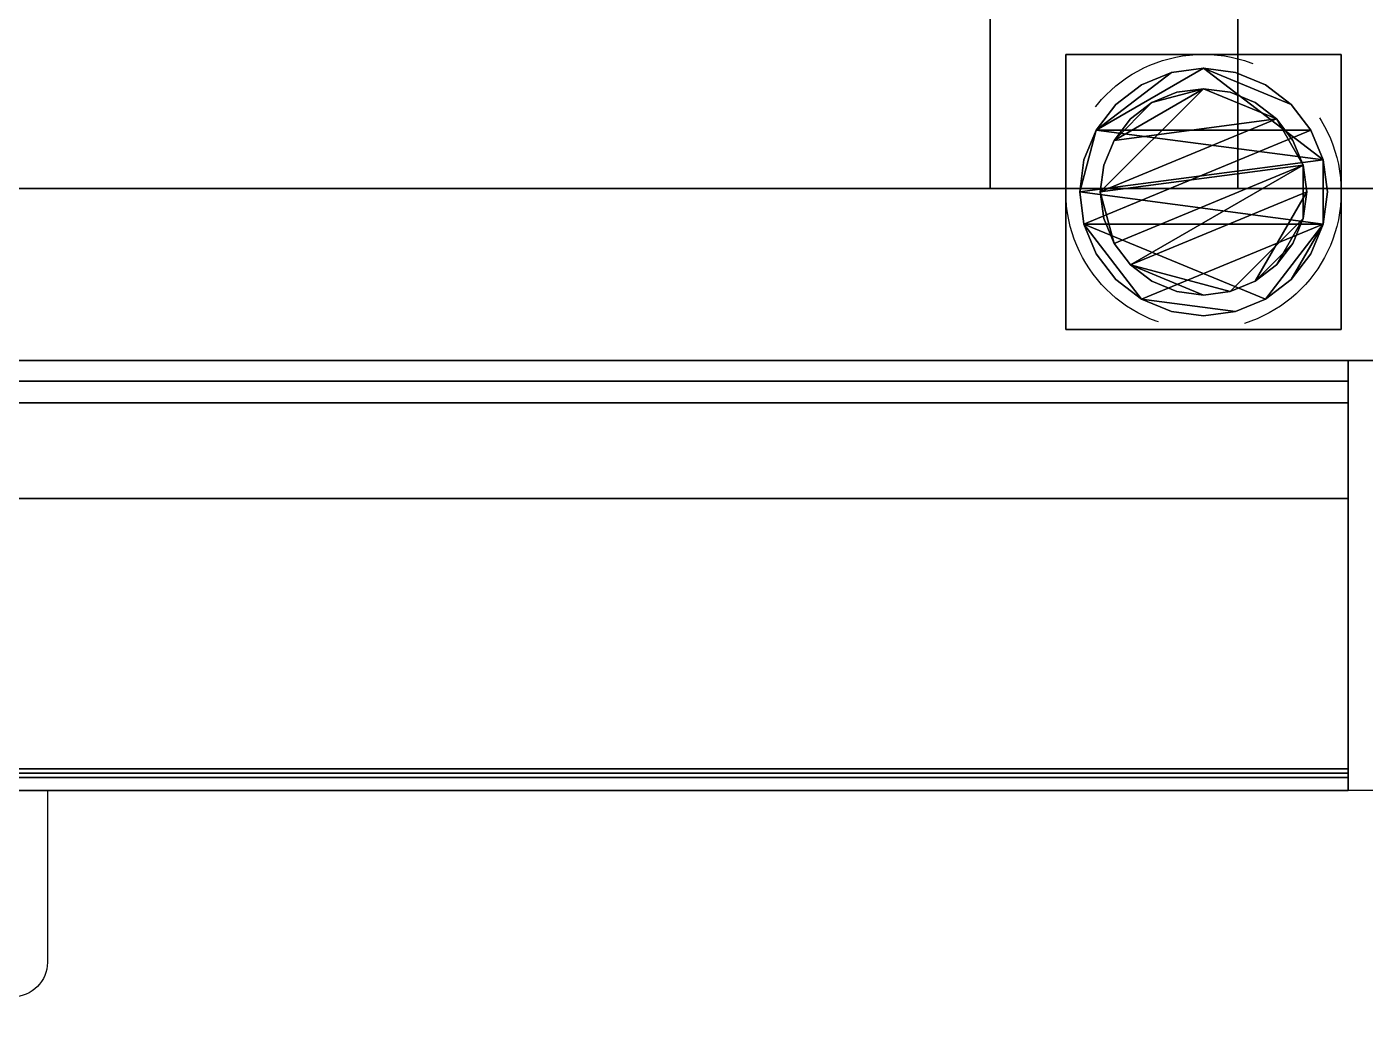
# Model space of a CAD drawing. Header units: millimetres. Extents: x -75 to 3610, y -1375 to 0.
# Drawn here: x 2553 to 2747.5, y -879 to -734 of the extents above; entities that cross this region are included whole.
import ezdxf

# ---------------------------------------------------------------- set-up
doc = ezdxf.new("R2010")
doc.units = ezdxf.units.MM
doc.linetypes.add('NASCOSTA', pattern=[0.381, 0.254, -0.127])
for name, color, linetype in [('IQ_200_2D', 1, 'Continuous'), ('IQ_200_3D', 1, 'Continuous'), ('IQ_204_2D', 7, 'Continuous'), ('IQ_204_3D', 7, 'Continuous')]:
    doc.layers.add(name, color=color, linetype=linetype)
doc.layers.add('IQ_INS_3D', color=3, linetype='Continuous', lineweight=25, plot=False)

msp = doc.modelspace()

# ---------------------------------------------------------------- linework, layer by layer
at = {"layer": 'IQ_200_2D'}
msp.add_lwpolyline([(80, -50), (3310, -50), (3310, -845), (2103, -845), (2103, -879), (1617, -879), (1617, -845), (80, -845), (80, -50)], dxfattribs=at)
at = {"layer": 'IQ_200_2D', "color": 7}
msp.add_lwpolyline([(2297, -845), (2556, -845), (2556, -870, -0.414214), (2551, -875), (2302, -875, -0.414214), (2297, -870)], format="xyb", close=True, dxfattribs=at)
at = {"layer": 'IQ_200_3D'}
for points in [[(3305, -50, 1785), (970, -50, 1785), (970, -782.5, 1785), (3305, -782.5, 1785)], [(3305, -757.5, 1443), (85, -757.5, 1443), (85, -117.5, 1443), (3305, -117.5, 1443)], [(3305, -117.5, 708), (85, -117.5, 708), (85, -757.5, 708), (3305, -757.5, 708)], [(3305, -782.5, 150), (85, -782.5, 150), (85, -117.5, 150), (3305, -117.5, 150)], [(3305, -757.5, 708), (85, -757.5, 708), (85, -757.5, 1443), (3305, -757.5, 1443)], [(3305, -782.5, 1785), (85, -782.5, 1785), (85, -782.5, 150), (3305, -782.5, 150)], [(2745, -782.5, 758.13), (2095, -782.5, 758.13), (2095, -841.85, 774.03), (2745, -841.85, 774.03)], [(2745, -842.5, 188), (2095, -842.5, 188), (2095, -782.5, 188), (2745, -782.5, 188)], [(2745, -785.5, 1493), (2095, -785.5, 1493), (2095, -802.58, 1493), (2745, -802.58, 1493)], [(2745, -785.5, 763.62), (2095, -785.5, 763.62), (2095, -785.5, 1493), (2745, -785.5, 1493)], [(2745, -843.15, 775.81), (2095, -843.15, 775.81), (2095, -788.65, 761.21), (2745, -788.65, 761.21)], [(2745, -802.58, 1493), (2095, -802.58, 1493), (2095, -845, 1463.41), (2745, -845, 1463.41)], [(2745, -845, 771.62), (2095, -845, 771.62), (2095, -845, 190.5), (2745, -845, 190.5)], [(2745, -845, 1463.41), (2095, -845, 1463.41), (2095, -845, 778.22), (2745, -845, 778.22)]]:
    msp.add_3dface(points, dxfattribs=at)
for points, invisible_edges in [([(2745, -842.5, 188), (2745, -782.5, 188), (2745, -845, 190.5), (2745, -844.91, 189.85)], 10), ([(2745, -782.5, 188), (2745, -782.5, 758.13), (2745, -845, 190.5)], 14), ([(2745, -782.5, 758.13), (2745, -841.85, 774.03), (2745, -845, 771.62), (2745, -845, 190.5)], 10), ([(2745, -785.57, 763.05), (2095, -785.57, 763.05), (2095, -785.5, 763.62), (2745, -785.5, 763.62)], 1), ([(2745, -785.76, 762.52), (2095, -785.76, 762.52), (2095, -785.57, 763.05), (2745, -785.57, 763.05)], 5), ([(2745, -786.07, 762.04), (2095, -786.07, 762.04), (2095, -785.76, 762.52), (2745, -785.76, 762.52)], 5), ([(2745, -785.5, 1493), (2745, -802.58, 1493), (2745, -845, 1463.41), (2745, -785.5, 763.62)], 4), ([(2745, -785.5, 763.62), (2745, -788.08, 761.12), (2745, -786.48, 761.64), (2745, -785.57, 763.05)], 7), ([(2745, -785.5, 763.62), (2745, -845, 1463.41), (2745, -845, 778.22), (2745, -843.15, 775.81)], 13), ([(2745, -788.65, 761.21), (2745, -788.08, 761.12), (2745, -785.5, 763.62), (2745, -843.15, 775.81)], 6), ([(2745, -785.76, 762.52), (2745, -785.57, 763.05), (2745, -786.48, 761.64), (2745, -786.07, 762.04)], 2), ([(2095, -786.07, 762.04), (2745, -786.07, 762.04), (2745, -786.48, 761.64), (2095, -786.48, 761.64)], 5), ([(2745, -786.97, 761.34), (2095, -786.97, 761.34), (2095, -786.48, 761.64), (2745, -786.48, 761.64)], 5), ([(2745, -787.51, 761.17), (2095, -787.51, 761.17), (2095, -786.97, 761.34), (2745, -786.97, 761.34)], 5), ([(2745, -788.08, 761.12), (2095, -788.08, 761.12), (2095, -787.51, 761.17), (2745, -787.51, 761.17)], 5), ([(2745, -786.97, 761.34), (2745, -786.48, 761.64), (2745, -788.08, 761.12), (2745, -787.51, 761.17)], 2), ([(2745, -788.65, 761.21), (2095, -788.65, 761.21), (2095, -788.08, 761.12), (2745, -788.08, 761.12)], 4), ([(2745, -841.85, 774.03), (2095, -841.85, 774.03), (2095, -842.5, 774.12), (2745, -842.5, 774.12)], 4), ([(2745, -841.85, 774.03), (2745, -842.5, 774.12), (2745, -843.15, 774.03), (2745, -843.75, 773.79)], 8), ([(2745, -843.75, 773.79), (2745, -844.27, 773.39), (2745, -845, 771.62), (2745, -841.85, 774.03)], 14), ([(2745, -843.15, 188.09), (2095, -843.15, 188.09), (2095, -842.5, 188), (2745, -842.5, 188)], 1), ([(2745, -842.5, 774.12), (2095, -842.5, 774.12), (2095, -843.15, 774.03), (2745, -843.15, 774.03)], 5), ([(2745, -843.75, 188.33), (2095, -843.75, 188.33), (2095, -843.15, 188.09), (2745, -843.15, 188.09)], 5), ([(2745, -843.15, 774.03), (2095, -843.15, 774.03), (2095, -843.75, 773.79), (2745, -843.75, 773.79)], 5), ([(2745, -843.75, 776.06), (2095, -843.75, 776.06), (2095, -843.15, 775.81), (2745, -843.15, 775.81)], 1), ([(2095, -843.75, 188.33), (2745, -843.75, 188.33), (2745, -844.27, 188.73), (2095, -844.27, 188.73)], 5), ([(2745, -843.75, 773.79), (2095, -843.75, 773.79), (2095, -844.27, 773.39), (2745, -844.27, 773.39)], 5), ([(2745, -844.27, 776.46), (2095, -844.27, 776.46), (2095, -843.75, 776.06), (2745, -843.75, 776.06)], 5), ([(2745, -842.5, 188), (2745, -844.91, 189.85), (2745, -844.67, 189.25), (2745, -844.27, 188.73)], 9), ([(2745, -843.15, 188.09), (2745, -842.5, 188), (2745, -844.27, 188.73), (2745, -843.75, 188.33)], 2), ([(2745, -845, 778.22), (2745, -843.75, 776.06), (2745, -843.15, 775.81)], 13), ([(2745, -843.75, 776.06), (2745, -845, 778.22), (2745, -844.91, 777.58), (2745, -844.27, 776.46)], 5), ([(2745, -844.67, 189.25), (2095, -844.67, 189.25), (2095, -844.27, 188.73), (2745, -844.27, 188.73)], 5), ([(2745, -844.27, 773.39), (2095, -844.27, 773.39), (2095, -844.67, 772.87), (2745, -844.67, 772.87)], 5), ([(2745, -844.67, 776.97), (2095, -844.67, 776.97), (2095, -844.27, 776.46), (2745, -844.27, 776.46)], 5), ([(2745, -844.91, 189.85), (2095, -844.91, 189.85), (2095, -844.67, 189.25), (2745, -844.67, 189.25)], 5), ([(2745, -844.67, 772.87), (2095, -844.67, 772.87), (2095, -844.91, 772.27), (2745, -844.91, 772.27)], 5), ([(2745, -844.91, 777.58), (2095, -844.91, 777.58), (2095, -844.67, 776.97), (2745, -844.67, 776.97)], 5), ([(2745, -845, 190.5), (2095, -845, 190.5), (2095, -844.91, 189.85), (2745, -844.91, 189.85)], 4), ([(2745, -844.91, 772.27), (2095, -844.91, 772.27), (2095, -845, 771.62), (2745, -845, 771.62)], 1), ([(2745, -845, 778.22), (2095, -845, 778.22), (2095, -844.91, 777.58), (2745, -844.91, 777.58)], 4), ([(2745, -844.67, 772.87), (2745, -844.91, 772.27), (2745, -845, 771.62), (2745, -844.27, 773.39)], 4), ([(2745, -844.67, 776.97), (2745, -844.27, 776.46), (2745, -844.91, 777.58)], 2)]:
    msp.add_3dface(points, dxfattribs=dict(at, invisible_edges=invisible_edges))
at = {"layer": 'IQ_204_2D'}
msp.add_line((80, -782.5), (3310, -782.5), dxfattribs=at)
at = {"layer": 'IQ_INS_3D', "linetype": 'NASCOSTA', "ltscale": 100}
msp.add_circle((2724, -758), 20, dxfattribs=at)

# ---------------------------------------------------------------- meshes
at = {"layer": 'IQ_204_3D'}
mesh = msp.add_polyface(dxfattribs=at)
corners = [(2693, -757.5, 956.99), (2693, -709.44, 929.24), (2693, -709.44, 927.94), (2693, -711.74, 928.38), (2693, -714.08, 928.27), (2693, -716.33, 927.62), (2693, -718.36, 926.46), (2693, -720.07, 924.87), (2693, -721.37, 922.92), (2693, -722.17, 920.72), (2693, -722.44, 918.4), (2693, -722.17, 916.08), (2693, -721.37, 913.88), (2693, -720.07, 911.93), (2693, -718.36, 910.34), (2693, -716.33, 909.18), (2693, -714.08, 908.53), (2693, -711.74, 908.42), (2693, -709.44, 908.86), (2693, -709.44, 907.55), (2693, -757.5, 879.81), (2693, -137.5, 956.99), (2693, -117.5, 956.99), (2693, -117.5, 879.81), (2693, -137.5, 879.81), (2693, -185.56, 907.55), (2693, -185.56, 908.86), (2693, -183.26, 908.42), (2693, -180.92, 908.53), (2693, -178.67, 909.18), (2693, -176.64, 910.34), (2693, -174.93, 911.93), (2693, -173.63, 913.88), (2693, -172.83, 916.08), (2693, -172.56, 918.4), (2693, -172.83, 920.72), (2693, -173.63, 922.92), (2693, -174.93, 924.87), (2693, -176.64, 926.46), (2693, -178.67, 927.62), (2693, -180.92, 928.27), (2693, -183.26, 928.38), (2693, -185.56, 927.94), (2693, -185.56, 929.24)]
mesh.append_faces([[corners[k] for k in face] for face in [(3, 1, 2), (43, 41, 42), (24, 21, 22, 23)]], dxfattribs={"vtx0": -1})
mesh.append_faces([[corners[k] for k in face] for face in [(7, 0, 6), (9, 0, 8), (39, 21, 38), (32, 24, 31), (31, 24, 30)]], dxfattribs={"vtx0": -1, "vtx1": -1})
mesh.append_faces([[corners[k] for k in face] for face in [(0, 7, 8), (4, 0, 1, 3), (20, 11, 12), (25, 27, 28, 24), (24, 33, 34)]], dxfattribs={"vtx0": -1, "vtx2": -1})
mesh.append_faces([[corners[k] for k in face] for face in [(26, 27, 25)]], dxfattribs={"vtx1": -1})
mesh.append_faces([[corners[k] for k in face] for face in [(5, 6, 0), (4, 5, 0), (9, 10, 0), (13, 14, 20), (12, 13, 20), (15, 16, 20), (14, 15, 20), (39, 40, 21), (37, 38, 21), (36, 37, 21), (32, 33, 24), (35, 36, 21), (29, 30, 24), (28, 29, 24)]], dxfattribs={"vtx1": -1, "vtx2": -1})
mesh.append_faces([[corners[k] for k in face] for face in [(34, 35, 21, 24)]], dxfattribs={"vtx1": -1, "vtx2": -1, "vtx3": -1})
mesh.append_faces([[corners[k] for k in face] for face in [(10, 11, 20, 0), (16, 17, 19, 20), (40, 41, 43, 21)]], dxfattribs={"vtx1": -1, "vtx3": -1})
mesh.append_faces([[corners[k] for k in face] for face in [(17, 18, 19)]], dxfattribs={"vtx2": -1})
mesh = msp.add_polyface(dxfattribs=at)
corners = [(2729, -757.5, 956.99), (2729, -757.5, 879.81), (2729, -709.44, 907.55), (2729, -709.44, 908.86), (2729, -707.15, 909.92), (2729, -705.2, 911.51), (2729, -703.7, 913.55), (2729, -702.76, 915.89), (2729, -702.44, 918.4), (2729, -702.76, 920.91), (2729, -703.7, 923.25), (2729, -705.2, 925.29), (2729, -707.15, 926.88), (2729, -709.44, 927.94), (2729, -709.44, 929.24), (2729, -137.5, 956.99), (2729, -185.56, 929.24), (2729, -185.56, 927.94), (2729, -187.85, 926.88), (2729, -189.81, 925.29), (2729, -191.3, 923.25), (2729, -192.24, 920.91), (2729, -192.56, 918.4), (2729, -192.24, 915.89), (2729, -191.3, 913.55), (2729, -189.81, 911.51), (2729, -187.85, 909.92), (2729, -185.56, 908.86), (2729, -185.56, 907.55), (2729, -137.5, 879.81), (2729, -117.5, 879.81), (2729, -117.5, 956.99)]
mesh.append_faces([[corners[k] for k in face] for face in [(18, 26, 17)]], dxfattribs={"vtx0": -1, "vtx1": -1})
mesh.append_faces([[corners[k] for k in face] for face in [(27, 15, 17, 26)]], dxfattribs={"vtx0": -1, "vtx1": -1, "vtx2": -1})
mesh.append_faces([[corners[k] for k in face] for face in [(13, 3, 4, 12)]], dxfattribs={"vtx0": -1, "vtx2": -1})
mesh.append_faces([[corners[k] for k in face] for face in [(16, 17, 15)]], dxfattribs={"vtx1": -1})
mesh.append_faces([[corners[k] for k in face] for face in [(4, 5, 12), (23, 24, 20)]], dxfattribs={"vtx1": -1, "vtx2": -1})
mesh.append_faces([[corners[k] for k in face] for face in [(6, 7, 10, 11), (5, 6, 11, 12), (25, 26, 18, 19), (24, 25, 19, 20)]], dxfattribs={"vtx1": -1, "vtx3": -1})
mesh.append_faces([[corners[k] for k in face] for face in [(1, 2, 3, 0), (21, 22, 23, 20)]], dxfattribs={"vtx2": -1})
mesh.append_faces([[corners[k] for k in face] for face in [(13, 14, 0, 3), (27, 28, 29, 15)]], dxfattribs={"vtx2": -1, "vtx3": -1})
mesh.append_faces([[corners[k] for k in face] for face in [(7, 8, 9, 10), (29, 30, 31, 15)]], dxfattribs={"vtx3": -1})
mesh = msp.add_polyface(dxfattribs=at)
corners = [(2693, -757.5, 956.99), (2729, -757.5, 956.99), (2729, -709.44, 929.24), (2693, -709.44, 929.24)]
mesh.append_faces([[corners[k] for k in face] for face in [(0, 1, 2, 3)]])
mesh = msp.add_polyface(dxfattribs=at)
corners = [(2693, -709.44, 907.55), (2729, -709.44, 907.55), (2729, -757.5, 879.81), (2693, -757.5, 879.81)]
mesh.append_faces([[corners[k] for k in face] for face in [(0, 1, 2, 3)]])
mesh = msp.add_polyface(dxfattribs=at)
corners = [(2744, -778, 60), (2704, -778, 60), (2704, -738, 60), (2744, -738, 60)]
mesh.append_faces([[corners[k] for k in face] for face in [(0, 1, 2, 3)]])
mesh = msp.add_polyface(dxfattribs=at)
corners = [(2744, -738, 150), (2744, -738, 60), (2704, -738, 60), (2704, -738, 150)]
mesh.append_faces([[corners[k] for k in face] for face in [(0, 1, 2, 3)]])
mesh = msp.add_polyface(dxfattribs=at)
corners = [(2704, -738, 150), (2704, -738, 60), (2704, -778, 60), (2704, -778, 150)]
mesh.append_faces([[corners[k] for k in face] for face in [(0, 1, 2, 3)]])
mesh = msp.add_polyface(dxfattribs=at)
corners = [(2744, -778, 150), (2744, -778, 60), (2744, -738, 60), (2744, -738, 150)]
mesh.append_faces([[corners[k] for k in face] for face in [(0, 1, 2, 3)]])
mesh = msp.add_polyface(dxfattribs=at)
corners = [(2706, -758, 5), (2706.61, -762.66, 5), (2708.41, -767, 5), (2711.27, -770.73, 5), (2715, -773.59, 5), (2719.34, -775.39, 5), (2724, -776, 5), (2728.65, -775.39, 5), (2733, -773.59, 5), (2736.72, -770.73, 5), (2739.58, -767, 5), (2741.38, -762.66, 5), (2742, -758, 5), (2741.38, -753.34, 5), (2739.58, -749, 5), (2736.72, -745.27, 5), (2733, -742.41, 5), (2728.65, -740.61, 5), (2724, -740, 5), (2719.34, -740.61, 5), (2715, -742.41, 5), (2711.27, -745.27, 5), (2708.41, -749, 5), (2706.61, -753.34, 5)]
mesh.append_faces([[corners[k] for k in face] for face in [(11, 8, 9, 10)]], dxfattribs={"vtx0": -1})
mesh.append_faces([[corners[k] for k in face] for face in [(4, 7, 8, 11), (11, 0, 1, 4), (13, 18, 19, 22)]], dxfattribs={"vtx0": -1, "vtx2": -1, "vtx3": -1})
mesh.append_faces([[corners[k] for k in face] for face in [(0, 11, 12, 13)]], dxfattribs={"vtx0": -1, "vtx3": -1})
mesh.append_faces([[corners[k] for k in face] for face in [(2, 3, 4, 1), (16, 17, 18, 15)]], dxfattribs={"vtx2": -1})
mesh.append_faces([[corners[k] for k in face] for face in [(13, 14, 15, 18), (22, 23, 0, 13)]], dxfattribs={"vtx2": -1, "vtx3": -1})
mesh.append_faces([[corners[k] for k in face] for face in [(4, 5, 6, 7), (19, 20, 21, 22)]], dxfattribs={"vtx3": -1})
mesh = msp.add_polyface(dxfattribs=at)
corners = [(2706, -758), (2706.61, -753.34), (2708.41, -749), (2711.27, -745.27), (2715, -742.41), (2719.34, -740.61), (2724, -740), (2728.65, -740.61), (2733, -742.41), (2736.72, -745.27), (2739.58, -749), (2741.38, -753.34), (2742, -758), (2741.38, -762.66), (2739.58, -767), (2736.72, -770.73), (2733, -773.59), (2728.65, -775.39), (2724, -776), (2719.34, -775.39), (2715, -773.59), (2711.27, -770.73), (2708.41, -767), (2706.61, -762.66)]
mesh.append_faces([[corners[k] for k in face] for face in [(2, 0, 1), (15, 13, 14), (13, 11, 12)]], dxfattribs={"vtx0": -1})
mesh.append_faces([[corners[k] for k in face] for face in [(16, 23, 13, 15)]], dxfattribs={"vtx0": -1, "vtx1": -1, "vtx2": -1})
mesh.append_faces([[corners[k] for k in face] for face in [(2, 10, 23, 0)]], dxfattribs={"vtx0": -1, "vtx1": -1, "vtx3": -1})
mesh.append_faces([[corners[k] for k in face] for face in [(2, 5, 6)]], dxfattribs={"vtx0": -1, "vtx2": -1})
mesh.append_faces([[corners[k] for k in face] for face in [(23, 10, 11, 13), (23, 16, 17, 20)]], dxfattribs={"vtx0": -1, "vtx2": -1, "vtx3": -1})
mesh.append_faces([[corners[k] for k in face] for face in [(9, 10, 2, 6)]], dxfattribs={"vtx1": -1, "vtx2": -1, "vtx3": -1})
mesh.append_faces([[corners[k] for k in face] for face in [(3, 4, 5, 2), (18, 19, 20, 17)]], dxfattribs={"vtx2": -1})
mesh.append_faces([[corners[k] for k in face] for face in [(6, 7, 8, 9), (20, 21, 22, 23)]], dxfattribs={"vtx3": -1})
mesh = msp.add_polyface(dxfattribs=at)
corners = [(2706, -758, 5), (2706.61, -753.34, 5), (2708.41, -749, 5), (2711.27, -745.27, 5), (2715, -742.41, 5), (2719.34, -740.61, 5), (2724, -740, 5), (2728.65, -740.61, 5), (2733, -742.41, 5), (2736.72, -745.27, 5), (2739.58, -749, 5), (2741.38, -753.34, 5), (2742, -758, 5), (2742, -758), (2741.38, -753.34), (2739.58, -749), (2736.72, -745.27), (2733, -742.41), (2728.65, -740.61), (2724, -740), (2719.34, -740.61), (2715, -742.41), (2711.27, -745.27), (2708.41, -749), (2706.61, -753.34), (2706, -758)]
mesh.append_faces([[corners[k] for k in face] for face in [(13, 14, 11, 12), (0, 1, 24, 25)]], dxfattribs={"vtx1": -1})
mesh.append_faces([[corners[k] for k in face] for face in [(14, 15, 10, 11), (16, 17, 8, 9), (15, 16, 9, 10), (17, 18, 7, 8), (6, 7, 18, 19), (19, 20, 5, 6), (20, 21, 4, 5), (22, 23, 2, 3), (21, 22, 3, 4), (23, 24, 1, 2)]], dxfattribs={"vtx1": -1, "vtx3": -1})
mesh = msp.add_polyface(dxfattribs=at)
corners = [(2709, -758, 60), (2709.51, -761.88, 60), (2711.01, -765.5, 60), (2713.39, -768.61, 60), (2716.5, -770.99, 60), (2720.11, -772.49, 60), (2724, -773, 60), (2727.88, -772.49, 60), (2731.5, -770.99, 60), (2734.6, -768.61, 60), (2736.99, -765.5, 60), (2738.49, -761.88, 60), (2739, -758, 60), (2738.49, -754.12, 60), (2736.99, -750.5, 60), (2734.6, -747.39, 60), (2731.5, -745.01, 60), (2727.88, -743.51, 60), (2724, -743, 60), (2720.11, -743.51, 60), (2716.5, -745.01, 60), (2713.39, -747.39, 60), (2711.01, -750.5, 60), (2709.51, -754.12, 60)]
mesh.append_faces([[corners[k] for k in face] for face in [(10, 8, 9), (22, 20, 21)]], dxfattribs={"vtx0": -1})
mesh.append_faces([[corners[k] for k in face] for face in [(7, 3, 6)]], dxfattribs={"vtx0": -1, "vtx1": -1})
mesh.append_faces([[corners[k] for k in face] for face in [(22, 15, 18, 20)]], dxfattribs={"vtx0": -1, "vtx1": -1, "vtx2": -1, "vtx3": -1})
mesh.append_faces([[corners[k] for k in face] for face in [(13, 2, 3, 12)]], dxfattribs={"vtx0": -1, "vtx2": -1})
mesh.append_faces([[corners[k] for k in face] for face in [(3, 7, 8, 12)]], dxfattribs={"vtx0": -1, "vtx2": -1, "vtx3": -1})
mesh.append_faces([[corners[k] for k in face] for face in [(17, 18, 15, 16), (19, 20, 18)]], dxfattribs={"vtx1": -1})
mesh.append_faces([[corners[k] for k in face] for face in [(11, 12, 8, 10)]], dxfattribs={"vtx1": -1, "vtx2": -1})
mesh.append_faces([[corners[k] for k in face] for face in [(4, 5, 6, 3)]], dxfattribs={"vtx2": -1})
mesh.append_faces([[corners[k] for k in face] for face in [(0, 1, 2, 13), (13, 14, 15, 0), (22, 23, 0, 15)]], dxfattribs={"vtx2": -1, "vtx3": -1})
mesh = msp.add_polyface(dxfattribs=at)
corners = [(2709, -758, 5), (2709.51, -754.12, 5), (2711.01, -750.5, 5), (2713.39, -747.39, 5), (2716.5, -745.01, 5), (2720.11, -743.51, 5), (2724, -743, 5), (2727.88, -743.51, 5), (2731.5, -745.01, 5), (2734.6, -747.39, 5), (2736.99, -750.5, 5), (2738.49, -754.12, 5), (2739, -758, 5), (2738.49, -761.88, 5), (2736.99, -765.5, 5), (2734.6, -768.61, 5), (2731.5, -770.99, 5), (2727.88, -772.49, 5), (2724, -773, 5), (2720.11, -772.49, 5), (2716.5, -770.99, 5), (2713.39, -768.61, 5), (2711.01, -765.5, 5), (2709.51, -761.88, 5)]
mesh.append_faces([[corners[k] for k in face] for face in [(9, 6, 7, 8), (4, 2, 3), (15, 13, 14)]], dxfattribs={"vtx0": -1})
mesh.append_faces([[corners[k] for k in face] for face in [(18, 21, 17)]], dxfattribs={"vtx0": -1, "vtx1": -1})
mesh.append_faces([[corners[k] for k in face] for face in [(22, 0, 11, 21)]], dxfattribs={"vtx0": -1, "vtx1": -1, "vtx2": -1})
mesh.append_faces([[corners[k] for k in face] for face in [(0, 6, 9, 11), (21, 11, 13, 17)]], dxfattribs={"vtx0": -1, "vtx1": -1, "vtx2": -1, "vtx3": -1})
mesh.append_faces([[corners[k] for k in face] for face in [(23, 0, 22), (12, 13, 11)]], dxfattribs={"vtx1": -1})
mesh.append_faces([[corners[k] for k in face] for face in [(16, 17, 13, 15)]], dxfattribs={"vtx1": -1, "vtx2": -1})
mesh.append_faces([[corners[k] for k in face] for face in [(9, 10, 11)]], dxfattribs={"vtx2": -1})
mesh.append_faces([[corners[k] for k in face] for face in [(4, 5, 6, 2), (0, 1, 2, 6)]], dxfattribs={"vtx2": -1, "vtx3": -1})
mesh.append_faces([[corners[k] for k in face] for face in [(18, 19, 20, 21)]], dxfattribs={"vtx3": -1})
mesh = msp.add_polyface(dxfattribs=at)
corners = [(2709, -758, 60), (2709.51, -754.12, 60), (2711.01, -750.5, 60), (2713.39, -747.39, 60), (2716.5, -745.01, 60), (2720.11, -743.51, 60), (2724, -743, 60), (2727.88, -743.51, 60), (2731.5, -745.01, 60), (2734.6, -747.39, 60), (2736.99, -750.5, 60), (2738.49, -754.12, 60), (2739, -758, 60), (2739, -758, 5), (2738.49, -754.12, 5), (2736.99, -750.5, 5), (2734.6, -747.39, 5), (2731.5, -745.01, 5), (2727.88, -743.51, 5), (2724, -743, 5), (2720.11, -743.51, 5), (2716.5, -745.01, 5), (2713.39, -747.39, 5), (2711.01, -750.5, 5), (2709.51, -754.12, 5), (2709, -758, 5)]
mesh.append_faces([[corners[k] for k in face] for face in [(1, 24, 25, 0)]], dxfattribs={"vtx0": -1})
mesh.append_faces([[corners[k] for k in face] for face in [(8, 17, 18, 7), (7, 18, 19, 6), (16, 9, 10, 15), (9, 16, 17, 8), (5, 20, 21, 4), (4, 21, 22, 3), (2, 23, 24, 1), (3, 22, 23, 2), (20, 5, 6, 19)]], dxfattribs={"vtx0": -1, "vtx2": -1})
mesh.append_faces([[corners[k] for k in face] for face in [(13, 14, 11, 12)]], dxfattribs={"vtx1": -1})
mesh.append_faces([[corners[k] for k in face] for face in [(14, 15, 10, 11)]], dxfattribs={"vtx1": -1, "vtx3": -1})
mesh = msp.add_polyface(dxfattribs=at)
corners = [(2742, -758, 5), (2741.38, -762.66, 5), (2739.58, -767, 5), (2736.72, -770.73, 5), (2733, -773.59, 5), (2728.65, -775.39, 5), (2724, -776, 5), (2719.34, -775.39, 5), (2715, -773.59, 5), (2711.27, -770.73, 5), (2708.41, -767, 5), (2706.61, -762.66, 5), (2706, -758, 5), (2706, -758), (2706.61, -762.66), (2708.41, -767), (2711.27, -770.73), (2715, -773.59), (2719.34, -775.39), (2724, -776), (2728.65, -775.39), (2733, -773.59), (2736.72, -770.73), (2739.58, -767), (2741.38, -762.66), (2742, -758)]
mesh.append_faces([[corners[k] for k in face] for face in [(13, 14, 11, 12), (0, 1, 24, 25)]], dxfattribs={"vtx1": -1})
mesh.append_faces([[corners[k] for k in face] for face in [(14, 15, 10, 11), (16, 17, 8, 9), (15, 16, 9, 10), (17, 18, 7, 8), (6, 7, 18, 19), (19, 20, 5, 6), (20, 21, 4, 5), (22, 23, 2, 3), (21, 22, 3, 4), (23, 24, 1, 2)]], dxfattribs={"vtx1": -1, "vtx3": -1})
mesh = msp.add_polyface(dxfattribs=at)
corners = [(2739, -758, 60), (2738.49, -761.88, 60), (2736.99, -765.5, 60), (2734.6, -768.61, 60), (2731.5, -770.99, 60), (2727.88, -772.49, 60), (2724, -773, 60), (2720.11, -772.49, 60), (2716.5, -770.99, 60), (2713.39, -768.61, 60), (2711.01, -765.5, 60), (2709.51, -761.88, 60), (2709, -758, 60), (2709, -758, 5), (2709.51, -761.88, 5), (2711.01, -765.5, 5), (2713.39, -768.61, 5), (2716.5, -770.99, 5), (2720.11, -772.49, 5), (2724, -773, 5), (2727.88, -772.49, 5), (2731.5, -770.99, 5), (2734.6, -768.61, 5), (2736.99, -765.5, 5), (2738.49, -761.88, 5), (2739, -758, 5)]
mesh.append_faces([[corners[k] for k in face] for face in [(1, 24, 25, 0)]], dxfattribs={"vtx0": -1})
mesh.append_faces([[corners[k] for k in face] for face in [(11, 14, 15, 10), (10, 15, 16, 9), (8, 17, 18, 7), (9, 16, 17, 8), (7, 18, 19, 6), (5, 20, 21, 4), (4, 21, 22, 3), (2, 23, 24, 1), (3, 22, 23, 2), (20, 5, 6, 19)]], dxfattribs={"vtx0": -1, "vtx2": -1})
mesh.append_faces([[corners[k] for k in face] for face in [(12, 13, 14, 11)]], dxfattribs={"vtx2": -1})
mesh = msp.add_polyface(dxfattribs=at)
corners = [(2704, -778, 150), (2704, -778, 60), (2744, -778, 60), (2744, -778, 150)]
mesh.append_faces([[corners[k] for k in face] for face in [(0, 1, 2, 3)]])

doc.saveas('drawing.dxf')
